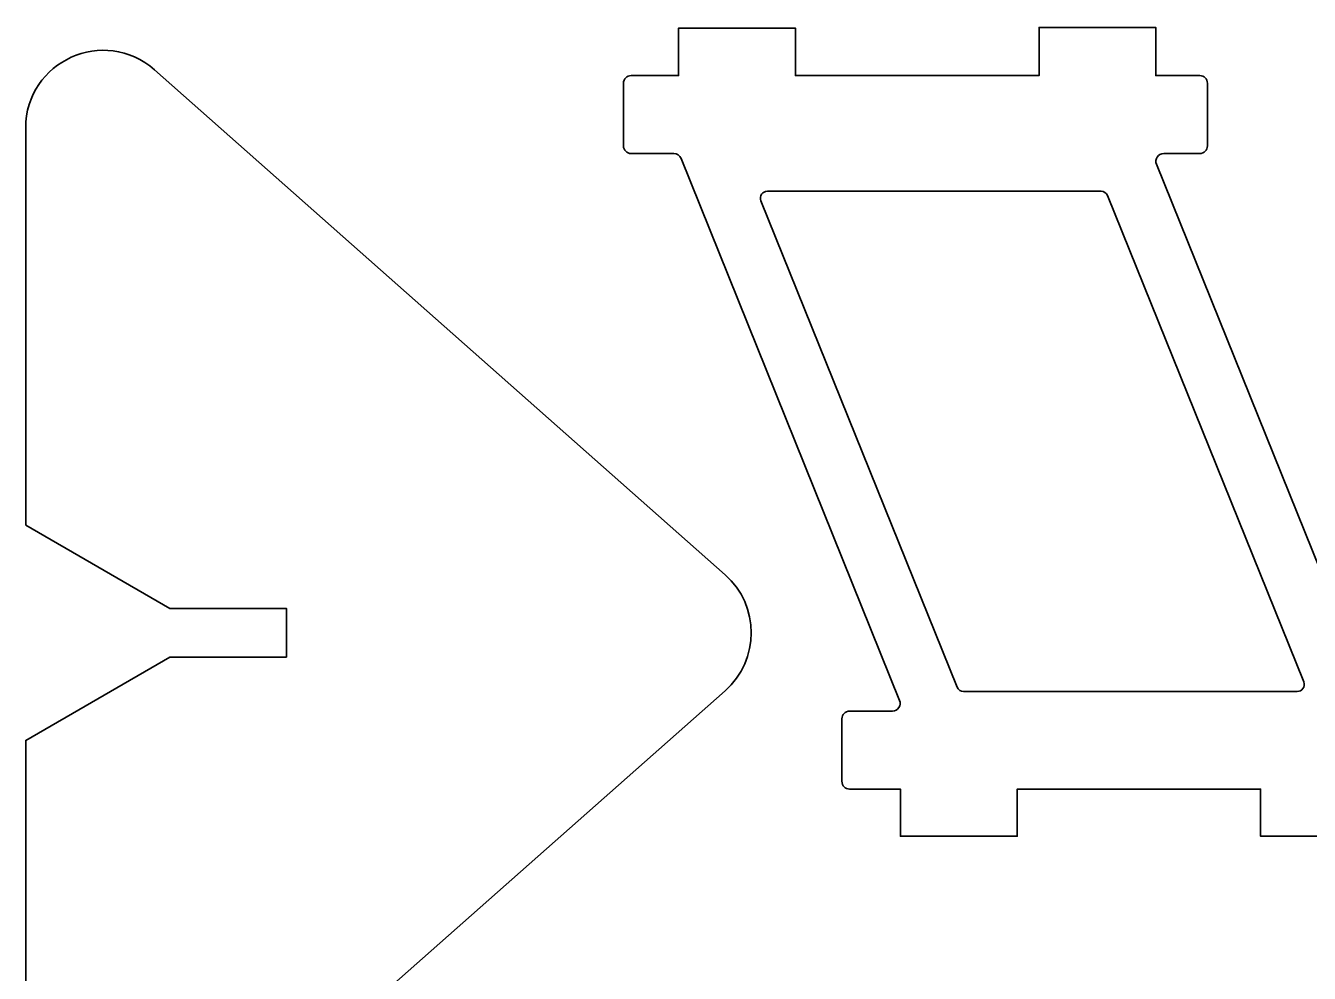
# Model space of a CAD drawing. Header units: centimetres. Extents: x -14.4 to 14.4, y -11.5 to 11.5.
# Drawn here: x -14.39 to -6.48, y 5.17 to 11.01 of the extents above; entities that cross this region are included whole.
import ezdxf

# ---------------------------------------------------------------- set-up
doc = ezdxf.new("R2010")
doc.units = ezdxf.units.CM
doc.header["$MEASUREMENT"] = 0
doc.layers.add('Capa 1', color=7, linetype='Continuous')

msp = doc.modelspace()

# ---------------------------------------------------------------- linework, layer by layer
at = {"layer": 'Capa 1', "lineweight": 35}
for points, knots in [([(-13.50423, 7.41775), (-13.50423, 7.41775), (-14.39334, 7.93108), (-14.39334, 7.93108), (-14.39334, 7.93108), (-14.39334, 7.93108), (-14.39334, 10.37855), (-14.39334, 10.37855), (-14.39334, 10.37855), (-14.39334, 10.79003), (-13.90767, 11.00889), (-13.59943, 10.7363), (-13.59943, 10.7363), (-13.59943, 10.7363), (-10.08151, 7.6255), (-10.08151, 7.6255), (-10.08151, 7.6255), (-9.86656, 7.43543), (-9.86656, 7.10008), (-10.08151, 6.91), (-10.08151, 6.91), (-10.08151, 6.91), (-13.59943, 3.79924), (-13.59943, 3.79924), (-13.59943, 3.79924), (-13.90767, 3.52665), (-14.39334, 3.74548), (-14.39334, 4.15699), (-14.39334, 4.15699), (-14.39334, 4.15699), (-14.39334, 6.60442), (-14.39334, 6.60442), (-14.39334, 6.60442), (-14.39334, 6.60442), (-13.50423, 7.11775), (-13.50423, 7.11775), (-13.50423, 7.11775), (-13.50423, 7.11775), (-12.7858, 7.11775), (-12.7858, 7.11775), (-12.7858, 7.11775), (-12.7858, 7.11775), (-12.7858, 7.41775), (-12.7858, 7.41775), (-12.7858, 7.41775), (-12.7858, 7.41775), (-13.50423, 7.41775), (-13.50423, 7.41775)], [0, 0, 0, 0, 0.0769231, 0.0769231, 0.0769231, 0.0769231, 0.1538462, 0.1538462, 0.1538462, 0.1538462, 0.2307692, 0.2307692, 0.2307692, 0.2307692, 0.3076923, 0.3076923, 0.3076923, 0.3076923, 0.3846154, 0.3846154, 0.3846154, 0.3846154, 0.4615385, 0.4615385, 0.4615385, 0.4615385, 0.5384615, 0.5384615, 0.5384615, 0.5384615, 0.6153846, 0.6153846, 0.6153846, 0.6153846, 0.6923077, 0.6923077, 0.6923077, 0.6923077, 0.7692308, 0.7692308, 0.7692308, 0.7692308, 0.8461538, 0.8461538, 0.8461538, 0.8461538, 1, 1, 1, 1]), ([(-6.06041, 6.30403), (-6.06041, 6.30403), (-5.80898, 6.30403), (-5.80898, 6.30403), (-5.80898, 6.30403), (-5.78245, 6.30403), (-5.761, 6.32552), (-5.761, 6.35201), (-5.761, 6.35201), (-5.761, 6.35201), (-5.761, 6.73703), (-5.761, 6.73703), (-5.761, 6.73703), (-5.761, 6.76353), (-5.78245, 6.78501), (-5.80898, 6.78501), (-5.80898, 6.78501), (-5.80898, 6.78501), (-6.03017, 6.78501), (-6.03017, 6.78501), (-6.03017, 6.78501), (-6.04975, 6.78501), (-6.06736, 6.7969), (-6.07469, 6.81507), (-6.07469, 6.81507), (-6.07469, 6.81507), (-7.42206, 10.15471), (-7.42206, 10.15471), (-7.42206, 10.15471), (-7.43479, 10.18625), (-7.41158, 10.22064), (-7.37754, 10.22064), (-7.37754, 10.22064), (-7.37754, 10.22064), (-7.15575, 10.22064), (-7.15575, 10.22064), (-7.15575, 10.22064), (-7.12925, 10.22064), (-7.10777, 10.24216), (-7.10777, 10.26866), (-7.10777, 10.26866), (-7.10777, 10.26866), (-7.10777, 10.65364), (-7.10777, 10.65364), (-7.10777, 10.65364), (-7.10777, 10.68017), (-7.12925, 10.70165), (-7.15575, 10.70165), (-7.15575, 10.70165), (-7.15575, 10.70165), (-7.42604, 10.70165), (-7.42604, 10.70165), (-7.42604, 10.70165), (-7.42604, 10.70165), (-7.42604, 10.99834), (-7.42604, 10.99834), (-7.42604, 10.99834), (-7.42604, 10.99834), (-8.14603, 10.99834), (-8.14603, 10.99834), (-8.14603, 10.99834), (-8.14603, 10.99834), (-8.14603, 10.70165), (-8.14603, 10.70165), (-8.14603, 10.70165), (-8.14603, 10.70165), (-9.64844, 10.70165), (-9.64844, 10.70165), (-9.64844, 10.70165), (-9.64844, 10.70165), (-9.64844, 10.99446), (-9.64844, 10.99446), (-9.64844, 10.99446), (-9.64844, 10.99446), (-10.36842, 10.99446), (-10.36842, 10.99446), (-10.36842, 10.99446), (-10.36842, 10.99446), (-10.36842, 10.70165), (-10.36842, 10.70165), (-10.36842, 10.70165), (-10.36842, 10.70165), (-10.66031, 10.70165), (-10.66031, 10.70165), (-10.66031, 10.70165), (-10.6868, 10.70165), (-10.70829, 10.68017), (-10.70829, 10.65364), (-10.70829, 10.65364), (-10.70829, 10.65364), (-10.70829, 10.26866), (-10.70829, 10.26866), (-10.70829, 10.26866), (-10.70829, 10.24216), (-10.6868, 10.22064), (-10.66031, 10.22064), (-10.66031, 10.22064), (-10.66031, 10.22064), (-10.39739, 10.22064), (-10.39739, 10.22064), (-10.39739, 10.22064), (-10.37777, 10.22064), (-10.36017, 10.20875), (-10.35287, 10.19062), (-10.35287, 10.19062), (-10.35287, 10.19062), (-9.00547, 6.85098), (-9.00547, 6.85098), (-9.00547, 6.85098), (-8.99273, 6.81944), (-9.01598, 6.78501), (-9.04999, 6.78501), (-9.04999, 6.78501), (-9.04999, 6.78501), (-9.31351, 6.78501), (-9.31351, 6.78501), (-9.31351, 6.78501), (-9.34004, 6.78501), (-9.36152, 6.76353), (-9.36152, 6.73703), (-9.36152, 6.73703), (-9.36152, 6.73703), (-9.36152, 6.35201), (-9.36152, 6.35201), (-9.36152, 6.35201), (-9.36152, 6.32552), (-9.34004, 6.30403), (-9.31351, 6.30403), (-9.31351, 6.30403), (-9.31351, 6.30403), (-9.00042, 6.30403), (-9.00042, 6.30403), (-9.00042, 6.30403), (-9.00042, 6.30403), (-9.00042, 6.01303), (-9.00042, 6.01303), (-9.00042, 6.01303), (-9.00042, 6.01303), (-8.28044, 6.01303), (-8.28044, 6.01303), (-8.28044, 6.01303), (-8.28044, 6.01303), (-8.28044, 6.30403), (-8.28044, 6.30403), (-8.28044, 6.30403), (-8.28044, 6.30403), (-6.78043, 6.30403), (-6.78043, 6.30403), (-6.78043, 6.30403), (-6.78043, 6.30403), (-6.78043, 6.01394), (-6.78043, 6.01394), (-6.78043, 6.01394), (-6.78043, 6.01394), (-6.06041, 6.01394), (-6.06041, 6.01394), (-6.06041, 6.01394), (-6.06041, 6.01394), (-6.06041, 6.30403), (-6.06041, 6.30403)], [0, 0, 0, 0, 0.0243902, 0.0243902, 0.0243902, 0.0243902, 0.0487805, 0.0487805, 0.0487805, 0.0487805, 0.0731707, 0.0731707, 0.0731707, 0.0731707, 0.097561, 0.097561, 0.097561, 0.097561, 0.1219512, 0.1219512, 0.1219512, 0.1219512, 0.1463415, 0.1463415, 0.1463415, 0.1463415, 0.1707317, 0.1707317, 0.1707317, 0.1707317, 0.195122, 0.195122, 0.195122, 0.195122, 0.2195122, 0.2195122, 0.2195122, 0.2195122, 0.2439024, 0.2439024, 0.2439024, 0.2439024, 0.2682927, 0.2682927, 0.2682927, 0.2682927, 0.2926829, 0.2926829, 0.2926829, 0.2926829, 0.3170732, 0.3170732, 0.3170732, 0.3170732, 0.3414634, 0.3414634, 0.3414634, 0.3414634, 0.3658537, 0.3658537, 0.3658537, 0.3658537, 0.3902439, 0.3902439, 0.3902439, 0.3902439, 0.4146341, 0.4146341, 0.4146341, 0.4146341, 0.4390244, 0.4390244, 0.4390244, 0.4390244, 0.4634146, 0.4634146, 0.4634146, 0.4634146, 0.4878049, 0.4878049, 0.4878049, 0.4878049, 0.5121951, 0.5121951, 0.5121951, 0.5121951, 0.5365854, 0.5365854, 0.5365854, 0.5365854, 0.5609756, 0.5609756, 0.5609756, 0.5609756, 0.5853659, 0.5853659, 0.5853659, 0.5853659, 0.6097561, 0.6097561, 0.6097561, 0.6097561, 0.6341463, 0.6341463, 0.6341463, 0.6341463, 0.6585366, 0.6585366, 0.6585366, 0.6585366, 0.6829268, 0.6829268, 0.6829268, 0.6829268, 0.7073171, 0.7073171, 0.7073171, 0.7073171, 0.7317073, 0.7317073, 0.7317073, 0.7317073, 0.7560976, 0.7560976, 0.7560976, 0.7560976, 0.7804878, 0.7804878, 0.7804878, 0.7804878, 0.804878, 0.804878, 0.804878, 0.804878, 0.8292683, 0.8292683, 0.8292683, 0.8292683, 0.8536585, 0.8536585, 0.8536585, 0.8536585, 0.8780488, 0.8780488, 0.8780488, 0.8780488, 0.902439, 0.902439, 0.902439, 0.902439, 0.9268293, 0.9268293, 0.9268293, 0.9268293, 0.9512195, 0.9512195, 0.9512195, 0.9512195, 1, 1, 1, 1]), ([(-6.51454, 6.96447), (-6.51454, 6.96447), (-7.72397, 9.96213), (-7.72397, 9.96213), (-7.72397, 9.96213), (-7.73053, 9.97842), (-7.74637, 9.98908), (-7.76393, 9.98908), (-7.76393, 9.98908), (-7.76393, 9.98908), (-9.82045, 9.98908), (-9.82045, 9.98908), (-9.82045, 9.98908), (-9.851, 9.98908), (-9.87185, 9.95821), (-9.86042, 9.92988), (-9.86042, 9.92988), (-9.86042, 9.92988), (-8.65099, 6.93226), (-8.65099, 6.93226), (-8.65099, 6.93226), (-8.64443, 6.91596), (-8.62863, 6.90527), (-8.61106, 6.90527), (-8.61106, 6.90527), (-8.61106, 6.90527), (-6.55451, 6.90527), (-6.55451, 6.90527), (-6.55451, 6.90527), (-6.52396, 6.90527), (-6.50314, 6.93618), (-6.51454, 6.96447)], [0, 0, 0, 0, 0.1111111, 0.1111111, 0.1111111, 0.1111111, 0.2222222, 0.2222222, 0.2222222, 0.2222222, 0.3333333, 0.3333333, 0.3333333, 0.3333333, 0.4444444, 0.4444444, 0.4444444, 0.4444444, 0.5555556, 0.5555556, 0.5555556, 0.5555556, 0.6666667, 0.6666667, 0.6666667, 0.6666667, 0.7777778, 0.7777778, 0.7777778, 0.7777778, 1, 1, 1, 1])]:
    msp.add_open_spline(points, degree=3, knots=knots, dxfattribs=at)

doc.saveas('drawing.dxf')
